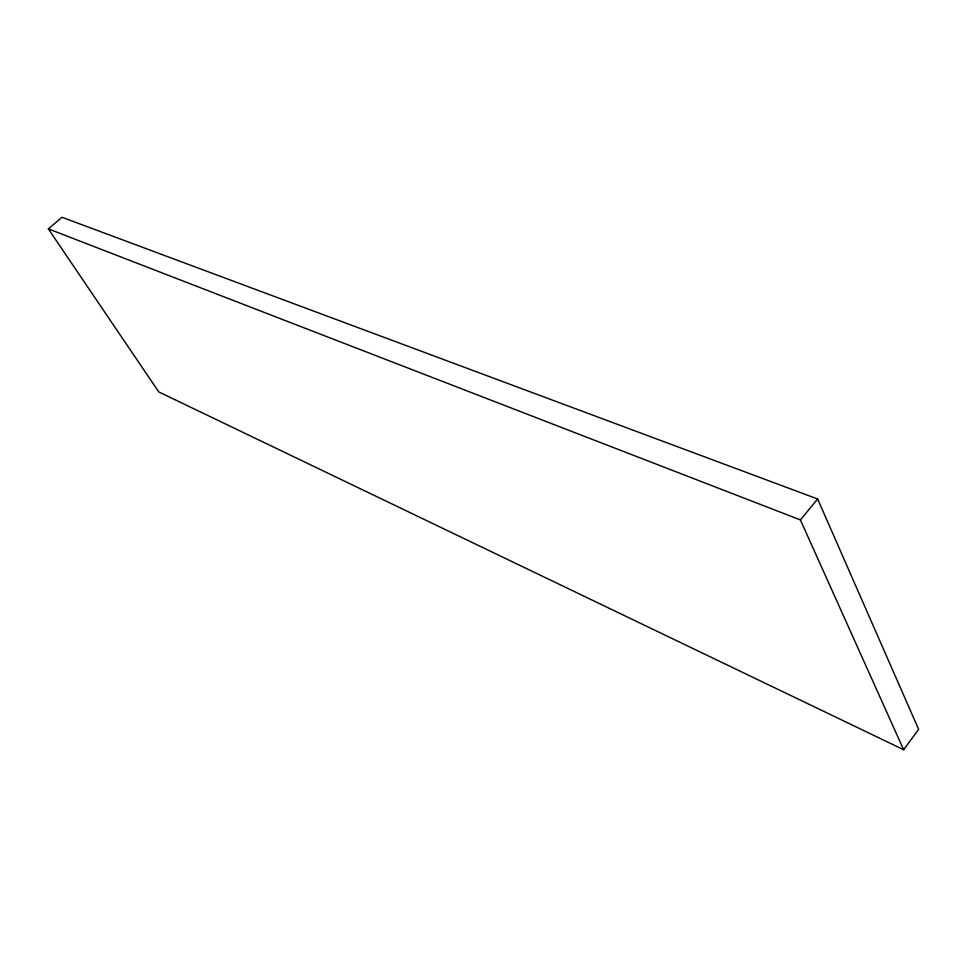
<?xml version="1.0" encoding="UTF-8"?>
<svg xmlns="http://www.w3.org/2000/svg" width="967" height="967" viewBox="0 0 967 967"><rect width="100%" height="100%" fill="white"/><g stroke="black" fill="none" stroke-linecap="round" stroke-linejoin="round"><path stroke-width="1.45" d="M903.637 749.727L918.65 729.372L817.647 498.984L62.009 217.273L48.35 228.877L158.757 391.913L903.637 749.727L800.386 519.908L48.35 228.877M800.386 519.908L817.647 498.984"/></g></svg>
